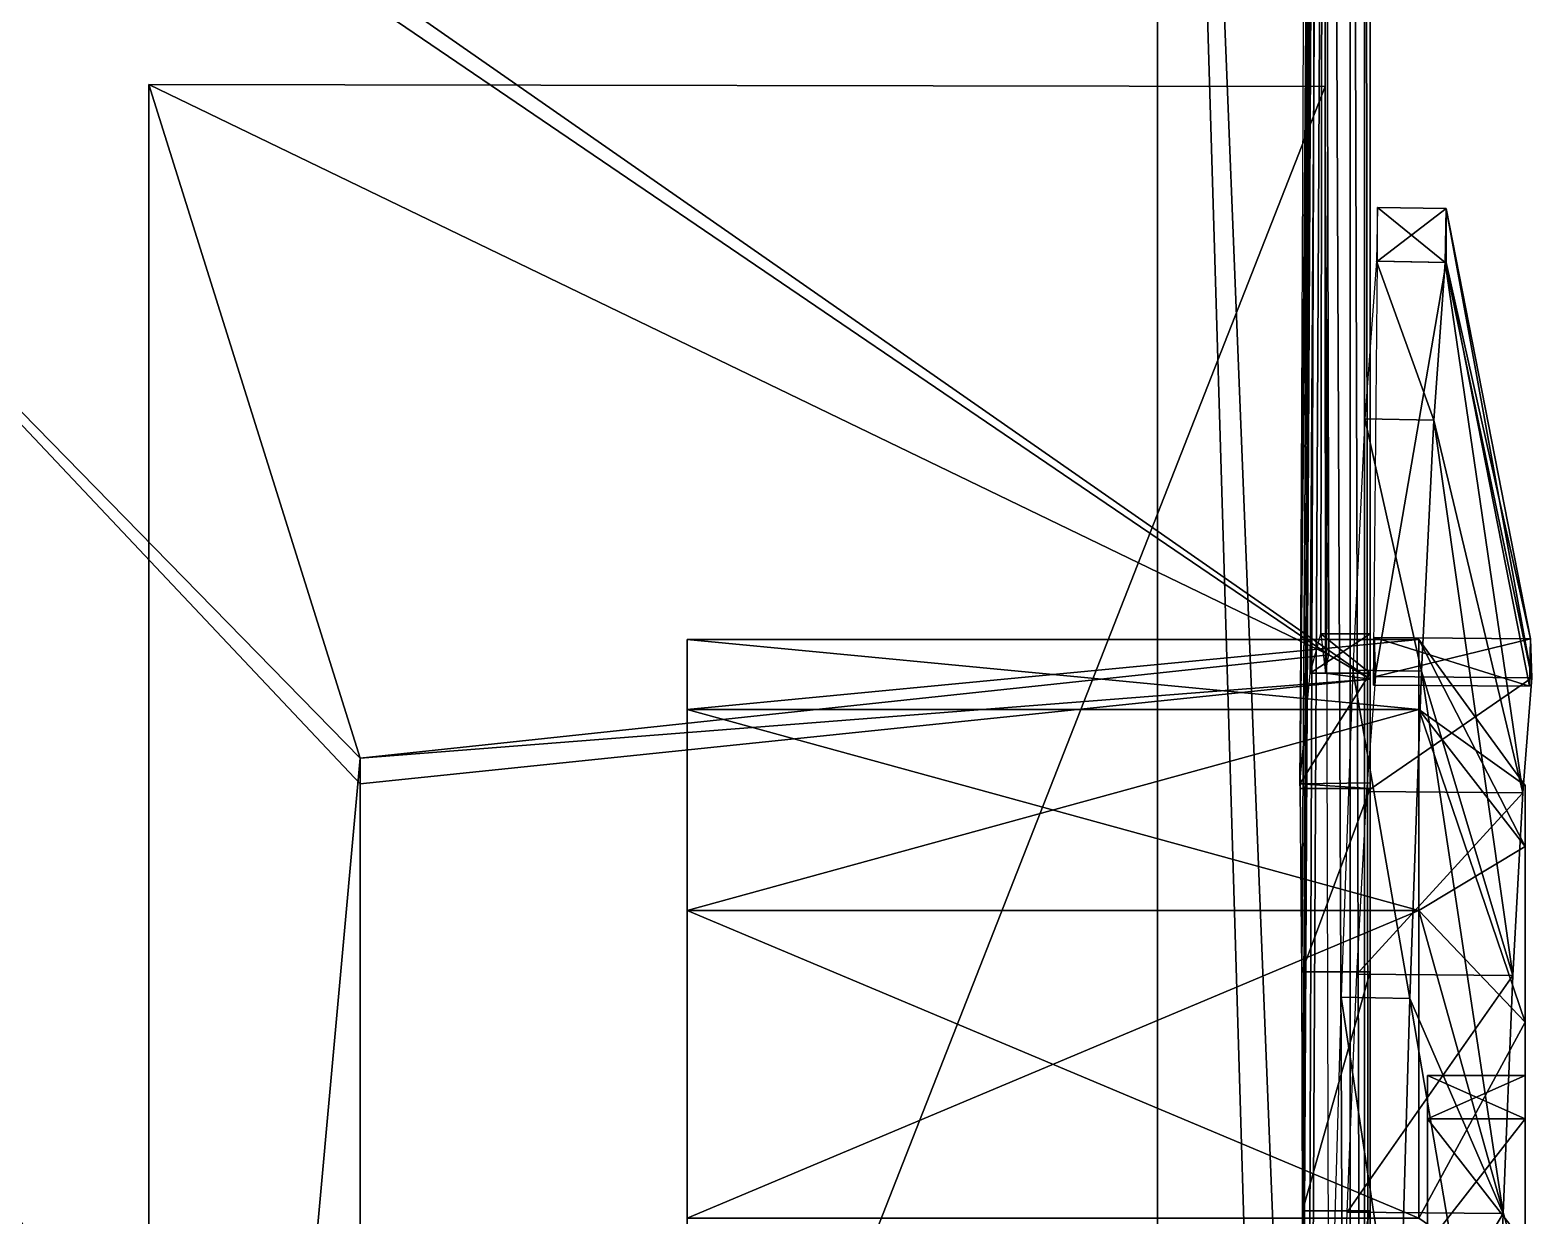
# Model space of a CAD drawing. Extents: x -2.47 to 2.47, y -4.22 to 4.99.
# Drawn here: x 1.17 to 2.1, y 3.053 to 3.787 of the extents above; entities that cross this region are included whole.
import ezdxf

# ---------------------------------------------------------------- set-up
doc = ezdxf.new("R2010")
doc.units = 0

msp = doc.modelspace()

# ---------------------------------------------------------------- linework, layer by layer
for points in [[(2.00001, 4.95192, 1.60225), (2.00001, 4.94311, 1.61614), (2, 1.84283, 1.98793)], [(2, 3.32072, 1.11125), (2, 4.75853, 1.01908), (2.00001, 4.95192, 1.60225)], [(2, 3.3174, 1.11925), (2, 3.32072, 1.11125), (2.00001, 4.95192, 1.60225)], [(2, 3.20387, 1.26721), (2, 3.3174, 1.11925), (2.00001, 4.95192, 1.60225)], [(2, 3.05591, 1.38074), (2, 3.20387, 1.26721), (2.00001, 4.95192, 1.60225)], [(2, 2.88361, 1.45211), (2, 3.05591, 1.38074), (2.00001, 4.95192, 1.60225)], [(2, 2.88361, 1.45211), (2.00001, 4.95192, 1.60225), (2, 1.84283, 1.98793)], [(1.99637, 1.84644, 1.99632), (1.99639, 4.93705, 1.62569), (1.98762, 4.93454, 1.62965)], [(2, 1.84283, 1.98793), (1.99639, 4.93705, 1.62569), (1.99637, 1.84644, 1.99632)], [(2, 1.84283, 1.98793), (2.00001, 4.94311, 1.61614), (1.99639, 4.93705, 1.62569)], [(1.98761, 1.85514, 1.99893), (1.97437, 4.93454, 1.62965), (1.86824, 4.82917, 1.64228)], [(1.98761, 1.85514, 1.99893), (1.98762, 4.93454, 1.62965), (1.97437, 4.93454, 1.62965)], [(1.99637, 1.84644, 1.99632), (1.98762, 4.93454, 1.62965), (1.98761, 1.85514, 1.99893)], [(1.96891, 4.91307, 1.59746), (1.96256, 4.72573, 1.02384), (1.95644, 3.32014, 1.11265)], [(1.96891, 4.91307, 1.59746), (1.95644, 3.32014, 1.11265), (1.9565, 3.3174, 1.11925)], [(1.96891, 4.91307, 1.59746), (1.9565, 3.3174, 1.11925), (1.95757, 3.20387, 1.26721)], [(1.95734, 2.69871, 1.47645), (1.9585, 1.82982, 1.97573), (1.96891, 4.91367, 1.59653)], [(1.95801, 2.88361, 1.45211), (1.95734, 2.69871, 1.47645), (1.96891, 4.91367, 1.59653)], [(1.95757, 3.20387, 1.26721), (1.95809, 3.05591, 1.38074), (1.96891, 4.91367, 1.59653)], [(1.96891, 4.91367, 1.59653), (1.96891, 4.91307, 1.59746), (1.95757, 3.20387, 1.26721)], [(1.95809, 3.05591, 1.38074), (1.95801, 2.88361, 1.45211), (1.96891, 4.91367, 1.59653)], [(1.97437, 4.90788, 1.58734), (1.96891, 4.91367, 1.59653), (1.9585, 1.82982, 1.97573)], [(1.9585, 1.82982, 1.97573), (1.86824, 4.82322, 1.59264), (1.97437, 4.90788, 1.58734)], [(0, 4.82966, 1.61372), (0, 1.97366, 1.95205), (1.86824, 1.97366, 1.95205)], [(0, 4.82966, 1.61372), (1.86824, 1.97366, 1.95205), (1.86824, 4.82966, 1.61372)], [(1.86824, 1.97366, 1.95205), (1.86824, 4.82378, 1.56406), (1.86824, 4.82966, 1.61372)], [(1.86824, 4.82917, 1.64228), (1.86824, 1.97366, 1.98472), (1.98761, 1.85514, 1.99893)], [(1.86824, 4.82917, 1.64228), (1.86824, 4.82322, 1.59264), (1.86824, 1.9677, 1.93507)], [(1.86824, 4.82917, 1.64228), (1.86824, 1.9677, 1.93507), (1.86824, 1.97366, 1.98472)], [(0, 4.82378, 1.56406), (1.86824, 4.82378, 1.56406), (1.86824, 1.96777, 1.9024)], [(0, 4.82378, 1.56406), (1.86824, 1.96777, 1.9024), (0, 1.96777, 1.9024)], [(1.86824, 1.97366, 1.95205), (1.86824, 1.96777, 1.9024), (1.86824, 4.82378, 1.56406)], [(1.9585, 1.82982, 1.97573), (1.86824, 1.9677, 1.93507), (1.86824, 4.82322, 1.59264)], [(0, 4.77798, 0.41156), (2, 4.77798, 0.41156), (2, 3.38502, 0.41156)], [(0, 4.77798, 0.41156), (2, 3.38502, 0.41156), (1.37482, 3.32018, 0.41156)], [(0, 4.77798, 0.41156), (1.37482, 3.32018, 0.41156), (1.37482, 2.07724, 0.41156)], [(1.37482, 2.07724, 0.41156), (0, 1.84283, 0.41156), (0, 4.77798, 0.41156)], [(2, 3.38502, 0.41156), (2, 4.77798, 0.41156), (2, 4.75853, 1.01908)], [(2, 4.75853, 1.01908), (2, 3.32072, 1.11125), (2, 3.38877, 0.94695)], [(2, 4.75853, 1.01908), (2, 3.38877, 0.94695), (2, 3.41311, 0.76205)], [(2, 3.41311, 0.76205), (2, 3.38502, 0.41156), (2, 4.75853, 1.01908)], [(0, 4.74206, 0.44635), (1.97122, 4.74861, 0.44001), (1.97434, 3.40008, 0.44792)], [(0, 4.74206, 0.44635), (1.97434, 3.40008, 0.44792), (1.37482, 3.33604, 0.44984)], [(0, 4.74206, 0.44635), (1.37482, 3.33604, 0.44984), (1.37482, 1.92749, 0.45676)], [(1.37482, 1.92749, 0.45676), (0, 1.84283, 0.46156), (0, 4.74206, 0.44635)], [(1.97122, 4.74861, 0.44001), (1.96256, 4.72573, 1.02384), (1.95644, 3.32014, 1.11265)], [(1.97122, 4.74861, 0.44001), (1.95644, 3.32014, 1.11265), (1.96269, 3.38877, 0.94695)], [(1.97122, 4.74861, 0.44001), (1.96269, 3.38877, 0.94695), (1.96948, 3.41311, 0.76205)], [(1.96948, 3.41311, 0.76205), (1.97229, 3.38877, 0.57715), (1.97122, 4.74861, 0.44001)], [(1.97229, 3.38877, 0.57715), (1.97434, 3.40008, 0.44792), (1.97122, 4.74861, 0.44001)], [(1.37482, 3.33604, 0.44984), (1.24402, 3.75312, 1.47698), (1.24402, 1.89515, 1.48842)], [(1.97434, 3.40008, 0.44792), (1.97211, 3.75181, 1.47381), (1.24402, 3.75312, 1.47698)], [(1.97434, 3.40008, 0.44792), (1.24402, 3.75312, 1.47698), (1.37482, 3.33604, 0.44984)], [(1.24402, 1.89515, 1.48842), (1.24402, 3.75312, 1.47698), (1.97211, 3.75181, 1.47381)], [(1.24402, 1.89515, 1.48842), (1.97211, 3.75181, 1.47381), (1.97677, 1.89631, 1.48563)], [(2.00437, 3.67704, 0.7499), (2.00379, 3.64372, 0.99971), (2.04634, 3.64293, 1.00176)], [(2.00437, 3.67704, 0.7499), (2.04634, 3.64293, 1.00176), (2.04691, 3.67624, 0.75194)], [(2.00437, 3.64372, 0.4267), (2.00437, 3.67704, 0.7499), (2.04691, 3.67624, 0.75194)], [(2.00437, 3.64372, 0.4267), (2.04691, 3.67624, 0.75194), (2.04691, 3.64293, 0.4267)], [(2.10006, 3.38574, 0.93373), (2.04691, 3.67624, 0.75194), (2.04634, 3.64293, 1.00176)], [(2.10006, 3.38574, 0.93373), (2.0992, 3.40999, 0.75194), (2.04691, 3.67624, 0.75194)], [(2.0992, 3.40999, 0.75194), (2.04691, 3.64293, 0.4267), (2.04691, 3.67624, 0.75194)], [(2.00379, 3.64372, 0.99971), (1.99668, 3.54604, 1.2325), (2.03923, 3.54525, 1.23454)], [(2.00203, 3.38137, 0.4267), (2.00437, 3.64372, 0.4267), (2.04691, 3.64293, 0.4267)], [(2.00203, 3.38137, 0.4267), (2.04691, 3.64293, 0.4267), (2.09863, 3.38058, 0.4267)], [(2.00379, 3.64372, 0.99971), (2.03923, 3.54525, 1.23454), (2.04634, 3.64293, 1.00176)], [(2.09441, 3.31465, 1.10316), (2.04634, 3.64293, 1.00176), (2.03923, 3.54525, 1.23454)], [(2.09441, 3.31465, 1.10316), (2.10006, 3.38574, 0.93373), (2.04634, 3.64293, 1.00176)], [(2.0992, 3.40999, 0.75194), (2.09863, 3.38058, 0.4267), (2.04691, 3.64293, 0.4267)], [(1.99668, 3.54604, 1.2325), (1.98921, 3.39066, 1.4324), (2.03175, 3.38987, 1.43444)], [(1.99668, 3.54604, 1.2325), (2.03175, 3.38987, 1.43444), (2.03923, 3.54525, 1.23454)], [(2.08832, 3.20155, 1.24865), (2.03923, 3.54525, 1.23454), (2.03175, 3.38987, 1.43444)], [(2.08832, 3.20155, 1.24865), (2.09441, 3.31465, 1.10316), (2.03923, 3.54525, 1.23454)], [(1.96269, 3.38877, 0.94695), (1.96948, 3.41311, 0.76205), (2, 3.41311, 0.76205)], [(1.96269, 3.38877, 0.94695), (2, 3.41311, 0.76205), (2, 3.38877, 0.94695)], [(1.96948, 3.41311, 0.76205), (1.97229, 3.38877, 0.57715), (2, 3.38877, 0.57715)], [(1.96948, 3.41311, 0.76205), (2, 3.38877, 0.57715), (2, 3.41311, 0.76205)], [(2, 3.41311, 0.76205), (2, 3.38877, 0.57715), (2, 3.38502, 0.41156)], [(1.57719, 3.24188, 1.14914), (1.57719, 3.36631, 0.93363), (1.57719, 3.40952, 0.68856)], [(1.57719, 3.40952, 0.68856), (1.57719, 3.36631, 0.44349), (1.57719, 3.24188, 0.22797)], [(1.57719, 3.24188, 1.14914), (1.57719, 3.40952, 0.68856), (1.57719, 3.24188, 0.22797)], [(1.57719, 3.40952, 0.68856), (1.57719, 3.36631, 0.93363), (2.03002, 3.36631, 0.93363)], [(1.57719, 3.40952, 0.68856), (2.03002, 3.36631, 0.93363), (2.03002, 3.40952, 0.68856)], [(1.57719, 3.36631, 0.44349), (1.57719, 3.40952, 0.68856), (2.03002, 3.40952, 0.68856)], [(1.57719, 3.36631, 0.44349), (2.03002, 3.40952, 0.68856), (2.03002, 3.36631, 0.44349)], [(2.0026, 3.41079, 0.74989), (2.00203, 3.38137, 0.4267), (2.09863, 3.38058, 0.4267)], [(2.00346, 3.38654, 0.93168), (2.0026, 3.41079, 0.74989), (2.0992, 3.40999, 0.75194)], [(2.0026, 3.41079, 0.74989), (2.09863, 3.38058, 0.4267), (2.0992, 3.40999, 0.75194)], [(2.00346, 3.38654, 0.93168), (2.0992, 3.40999, 0.75194), (2.10006, 3.38574, 0.93373)], [(2.03002, 3.36631, 0.44349), (2.03002, 3.40952, 0.68856), (2.09594, 3.31919, 0.68856)], [(2.03002, 3.40952, 0.68856), (2.03002, 3.36631, 0.93363), (2.09594, 3.28142, 0.90273)], [(2.03002, 3.40952, 0.68856), (2.09594, 3.28142, 0.90273), (2.09594, 3.31919, 0.68856)], [(1.97434, 3.40008, 0.44792), (1.37482, 3.33604, 0.44984), (2, 3.38502, 0.41156)], [(2, 3.38502, 0.41156), (1.97229, 3.38877, 0.57715), (1.97434, 3.40008, 0.44792)], [(1.37482, 3.33604, 0.44984), (1.37482, 3.32018, 0.41156), (2, 3.38502, 0.41156)], [(1.95644, 3.32014, 1.11265), (1.96269, 3.38877, 0.94695), (2, 3.38877, 0.94695)], [(1.95644, 3.32014, 1.11265), (2, 3.38877, 0.94695), (2, 3.32072, 1.11125)], [(2, 3.38502, 0.41156), (2, 3.38877, 0.57715), (1.97229, 3.38877, 0.57715)], [(1.98921, 3.39066, 1.4324), (1.98187, 3.18816, 1.58578), (2.02442, 3.18737, 1.58783)], [(1.98921, 3.39066, 1.4324), (2.02442, 3.18737, 1.58783), (2.03175, 3.38987, 1.43444)], [(1.99781, 3.31545, 1.10111), (2.00346, 3.38654, 0.93168), (2.10006, 3.38574, 0.93373)], [(1.99781, 3.31545, 1.10111), (2.10006, 3.38574, 0.93373), (2.09441, 3.31465, 1.10316)], [(2.0822, 3.05416, 1.36028), (2.03175, 3.38987, 1.43444), (2.02442, 3.18737, 1.58783)], [(2.0822, 3.05416, 1.36028), (2.08832, 3.20155, 1.24865), (2.03175, 3.38987, 1.43444)], [(1.57719, 3.36631, 0.93363), (1.57719, 3.24188, 1.14914), (2.03002, 3.24188, 1.14914)], [(1.57719, 3.36631, 0.93363), (2.03002, 3.24188, 1.14914), (2.03002, 3.36631, 0.93363)], [(1.57719, 3.24188, 0.22797), (1.57719, 3.36631, 0.44349), (2.03002, 3.36631, 0.44349)], [(1.57719, 3.24188, 0.22797), (2.03002, 3.36631, 0.44349), (2.03002, 3.24188, 0.22797)], [(2.03002, 3.36631, 0.44349), (2.09594, 3.31919, 0.68856), (2.09594, 3.28142, 0.47438)], [(2.03002, 3.36631, 0.93363), (2.03002, 3.24188, 1.14914), (2.09594, 3.17268, 1.09108)], [(2.03002, 3.36631, 0.93363), (2.09594, 3.17268, 1.09108), (2.09594, 3.28142, 0.90273)], [(2.03002, 3.24188, 0.22797), (2.03002, 3.36631, 0.44349), (2.09594, 3.28142, 0.47438)], [(1.37482, 3.33604, 0.44984), (1.24402, 1.89515, 1.48842), (1.37482, 1.92749, 0.45676)], [(1.37482, 3.33604, 0.44984), (1.37482, 1.92749, 0.45676), (1.37482, 2.07724, 0.41156)], [(1.37482, 3.33604, 0.44984), (1.37482, 2.07724, 0.41156), (1.37482, 3.32018, 0.41156)], [(2, 3.32072, 1.11125), (2, 3.3174, 1.11925), (1.95644, 3.32014, 1.11265)], [(2, 3.3174, 1.11925), (1.9565, 3.3174, 1.11925), (1.95644, 3.32014, 1.11265)], [(2.09594, 3.28142, 0.47438), (2.09594, 3.31919, 0.68856), (2.09594, 3.13967, 0.68856)], [(2.09594, 3.31919, 0.68856), (2.09594, 3.28142, 0.90273), (2.09594, 3.11273, 0.84134)], [(2.09594, 3.31919, 0.68856), (2.09594, 3.11273, 0.84134), (2.09594, 3.13967, 0.68856)], [(1.95757, 3.20387, 1.26721), (1.9565, 3.3174, 1.11925), (2, 3.3174, 1.11925)], [(1.95757, 3.20387, 1.26721), (2, 3.3174, 1.11925), (2, 3.20387, 1.26721)], [(1.99172, 3.20235, 1.2466), (1.99781, 3.31545, 1.10111), (2.09441, 3.31465, 1.10316)], [(1.99172, 3.20235, 1.2466), (2.09441, 3.31465, 1.10316), (2.08832, 3.20155, 1.24865)], [(2.03002, 3.24188, 0.22797), (2.09594, 3.28142, 0.47438), (2.09594, 3.17268, 0.28604)], [(2.09594, 3.28142, 0.90273), (2.09594, 3.17268, 1.09108), (2.09594, 3.03517, 0.97569)], [(2.09594, 3.28142, 0.90273), (2.09594, 3.03517, 0.97569), (2.09594, 3.11273, 0.84134)], [(2.09594, 3.17268, 0.28604), (2.09594, 3.28142, 0.47438), (2.09594, 3.11273, 0.53578)], [(2.09594, 3.28142, 0.47438), (2.09594, 3.13967, 0.68856), (2.09594, 3.11273, 0.53578)], [(1.57719, 3.24188, 0.22797), (1.57719, 3.05125, 0.06801), (1.57719, 2.8174, -0.0171)], [(1.57719, 2.8174, 1.39422), (1.57719, 3.05125, 1.3091), (1.57719, 3.24188, 1.14914)], [(1.57719, 3.24188, 0.22797), (1.57719, 2.8174, -0.0171), (1.57719, 2.3347, 0.06801)], [(1.57719, 2.8174, 1.39422), (1.57719, 3.24188, 1.14914), (1.57719, 3.24188, 0.22797)], [(1.57719, 3.24188, 0.22797), (1.57719, 2.3347, 0.06801), (1.57719, 2.01964, 0.93363)], [(1.57719, 3.24188, 0.22797), (1.57719, 2.01964, 0.93363), (1.57719, 2.8174, 1.39422)], [(1.57719, 3.05125, 0.06801), (1.57719, 3.24188, 0.22797), (2.03002, 3.24188, 0.22797)], [(1.57719, 3.05125, 0.06801), (2.03002, 3.24188, 0.22797), (2.03002, 3.05125, 0.06801)], [(1.57719, 3.24188, 1.14914), (1.57719, 3.05125, 1.3091), (2.03002, 3.05125, 1.3091)], [(1.57719, 3.24188, 1.14914), (2.03002, 3.05125, 1.3091), (2.03002, 3.24188, 1.14914)], [(2.03002, 3.24188, 1.14914), (2.03002, 3.05125, 1.3091), (2.09594, 3.00608, 1.23087)], [(2.03002, 3.24188, 1.14914), (2.09594, 3.00608, 1.23087), (2.09594, 3.17268, 1.09108)], [(2.03002, 3.05125, 0.06801), (2.03002, 3.24188, 0.22797), (2.09594, 3.17268, 0.28604)], [(1.95809, 3.05591, 1.38074), (1.95757, 3.20387, 1.26721), (2, 3.20387, 1.26721)], [(1.95809, 3.05591, 1.38074), (2, 3.20387, 1.26721), (2, 3.05591, 1.38074)], [(1.9856, 3.05496, 1.35823), (1.99172, 3.20235, 1.2466), (2.08832, 3.20155, 1.24865)], [(1.9856, 3.05496, 1.35823), (2.08832, 3.20155, 1.24865), (2.0822, 3.05416, 1.36028)], [(1.98187, 3.18816, 1.58578), (1.97519, 2.95235, 1.68221), (2.01773, 2.95155, 1.68426)], [(1.98187, 3.18816, 1.58578), (2.01773, 2.95155, 1.68426), (2.02442, 3.18737, 1.58783)], [(2.07647, 2.88254, 1.43044), (2.02442, 3.18737, 1.58783), (2.01773, 2.95155, 1.68426)], [(2.07647, 2.88254, 1.43044), (2.0822, 3.05416, 1.36028), (2.02442, 3.18737, 1.58783)], [(2.03002, 3.05125, 0.06801), (2.09594, 3.17268, 0.28604), (2.09594, 3.00608, 0.14624)], [(2.09594, 3.17268, 1.09108), (2.09594, 3.00608, 1.23087), (2.09594, 2.91632, 1.07541)], [(2.09594, 3.17268, 1.09108), (2.09594, 2.91632, 1.07541), (2.09594, 3.03517, 0.97569)], [(2.09594, 3.00608, 0.14624), (2.09594, 3.17268, 0.28604), (2.09594, 3.03517, 0.40143)], [(2.09594, 3.17268, 0.28604), (2.09594, 3.11273, 0.53578), (2.09594, 3.03517, 0.40143)], [(2.09594, 3.13967, 0.68856), (2.09594, 3.11273, 0.84134), (2.03541, 3.11273, 0.84134)], [(2.09594, 3.13967, 0.68856), (2.03541, 3.11273, 0.84134), (2.03541, 3.13967, 0.68856)], [(2.09594, 3.11273, 0.53578), (2.09594, 3.13967, 0.68856), (2.03541, 3.13967, 0.68856)], [(2.09594, 3.11273, 0.53578), (2.03541, 3.13967, 0.68856), (2.03541, 3.11273, 0.53578)], [(2.03541, 3.11273, 0.53578), (2.03541, 3.13967, 0.68856), (2.03541, 2.9528, 0.68856)], [(2.03541, 3.13967, 0.68856), (2.03541, 3.11273, 0.84134), (2.03541, 2.93713, 0.77742)], [(2.03541, 3.13967, 0.68856), (2.03541, 2.93713, 0.77742), (2.03541, 2.9528, 0.68856)], [(2.09594, 3.11273, 0.84134), (2.09594, 3.03517, 0.97569), (2.03541, 3.03517, 0.97569)], [(2.09594, 3.11273, 0.84134), (2.03541, 3.03517, 0.97569), (2.03541, 3.11273, 0.84134)], [(2.09594, 3.03517, 0.40143), (2.09594, 3.11273, 0.53578), (2.03541, 3.11273, 0.53578)], [(2.09594, 3.03517, 0.40143), (2.03541, 3.11273, 0.53578), (2.03541, 3.03517, 0.40143)], [(2.03541, 3.11273, 0.84134), (2.03541, 3.03517, 0.97569), (2.03541, 2.89201, 0.85557)], [(2.03541, 3.11273, 0.84134), (2.03541, 2.89201, 0.85557), (2.03541, 2.93713, 0.77742)], [(2.03541, 3.03517, 0.40143), (2.03541, 3.11273, 0.53578), (2.03541, 2.93713, 0.58038)], [(2.03541, 3.11273, 0.53578), (2.03541, 2.9528, 0.68856), (2.03541, 2.93713, 0.58038)], [(1.95801, 2.88361, 1.45211), (1.95809, 3.05591, 1.38074), (2, 3.05591, 1.38074)], [(1.95801, 2.88361, 1.45211), (2, 3.05591, 1.38074), (2, 2.88361, 1.45211)], [(1.97987, 2.88334, 1.4284), (1.9856, 3.05496, 1.35823), (2.0822, 3.05416, 1.36028)], [(1.97987, 2.88334, 1.4284), (2.0822, 3.05416, 1.36028), (2.07647, 2.88254, 1.43044)]]:
    msp.add_3dface(points)

doc.saveas('drawing.dxf')
